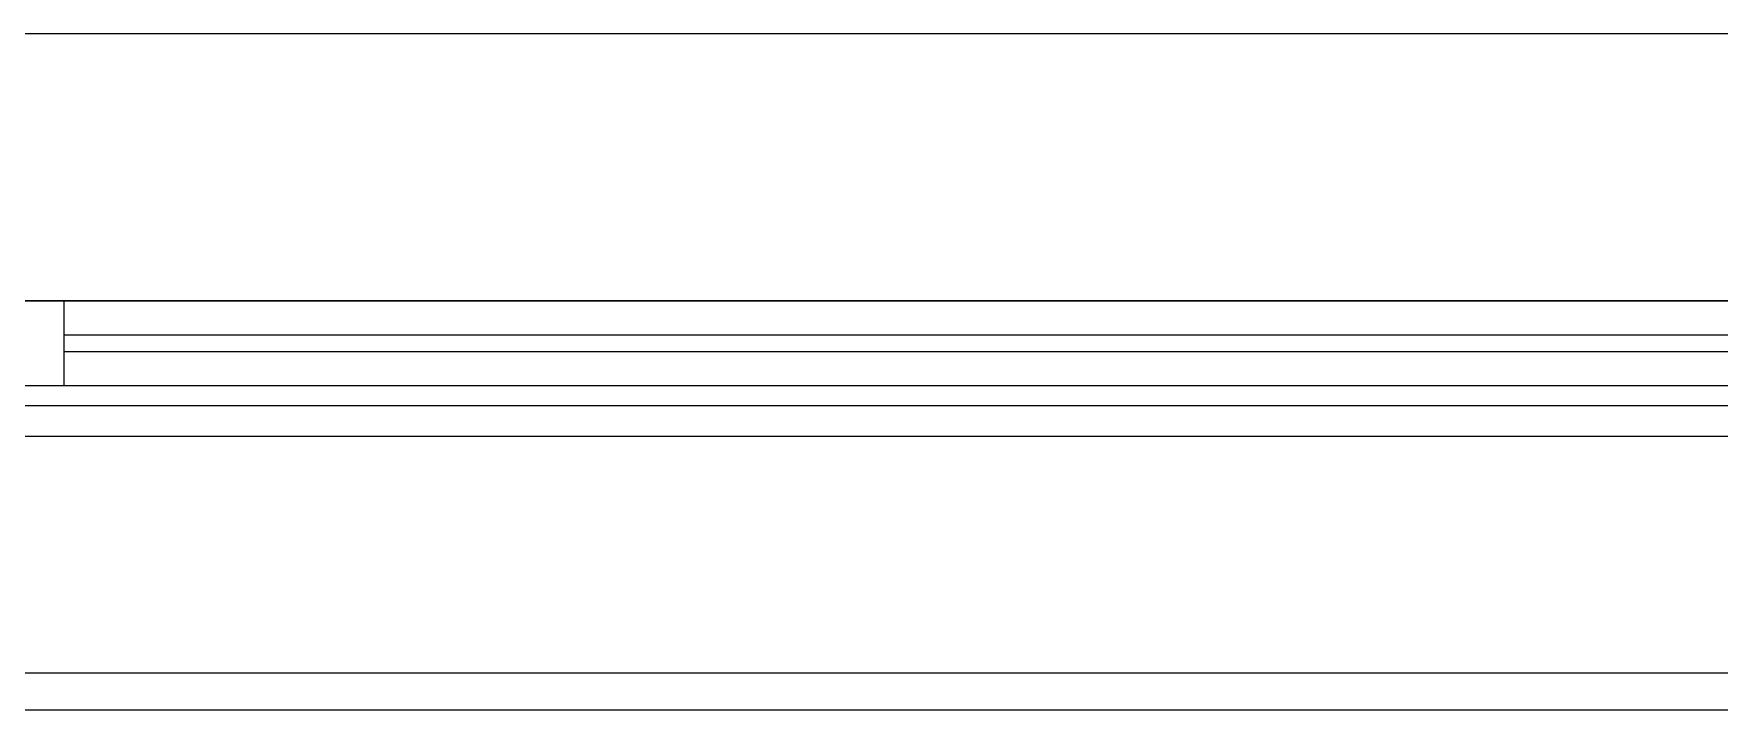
# Model space of a CAD drawing. Header units: millimetres. Extents: x -1178 to 415037, y -3506 to 42334.
# Drawn here: x 58092 to 59089, y -280 to 120 of the extents above; entities that cross this region are included whole.
import ezdxf

# ---------------------------------------------------------------- set-up
doc = ezdxf.new("R2010")
doc.units = ezdxf.units.MM
for name, color, linetype, lineweight in [('A-FLOR', 7, 'Continuous', 9), ('A-GLAZ', 7, 'Continuous', 9), ('A-GLAZ-1', 7, 'Continuous', 5), ('A-WALL', 7, 'Continuous', 5), ('I-WALL', 7, 'Continuous', 5)]:
    doc.layers.add(name, color=color, linetype=linetype, lineweight=lineweight)

# ---------------------------------------------------------------- blocks, each defined once
blk = doc.blocks.new('120_Окно_СКБ_2Ст - 120_Окно_СКБ_2Ст 2100х2500 _мал створка справа_-V26-Объем проектирования 1 этажа')
at = {"layer": 'A-GLAZ'}
for p, q in [((150, -87), (-980, -87)), ((100, -137), (100, -87)), ((-1000, -137), (170, -137)), ((170, -137), (-1000, -137))]:
    blk.add_line(p, q, dxfattribs=at)
at = {"layer": 'A-GLAZ-1'}
for p, q in [((1050, -57), (-1050, -57)), ((-930, -107), (100, -107)), ((100, -117), (-930, -117))]:
    blk.add_line(p, q, dxfattribs=at)

msp = doc.modelspace()

# ---------------------------------------------------------------- linework, layer by layer
at = {"layer": 'A-FLOR'}
msp.add_line((60910, 120), (57180, 120), dxfattribs=at)
at = {"layer": 'A-WALL'}
for p, q in [((59260, -258), (57160, -258)), ((72280, -280), (-290, -280))]:
    msp.add_line(p, q, dxfattribs=at)
at = {"layer": 'I-WALL'}
msp.add_line((59260, -100), (57160, -100), dxfattribs=at)

# ---------------------------------------------------------------- block references
at = {"layer": 'A-GLAZ', "color": 3, "rotation": 180}
msp.add_blockref('120_Окно_СКБ_2Ст - 120_Окно_СКБ_2Ст 2100х2500 _мал створка справа_-V26-Объем проектирования 1 этажа', (58210, -175), dxfattribs=at)

doc.saveas('drawing.dxf')
